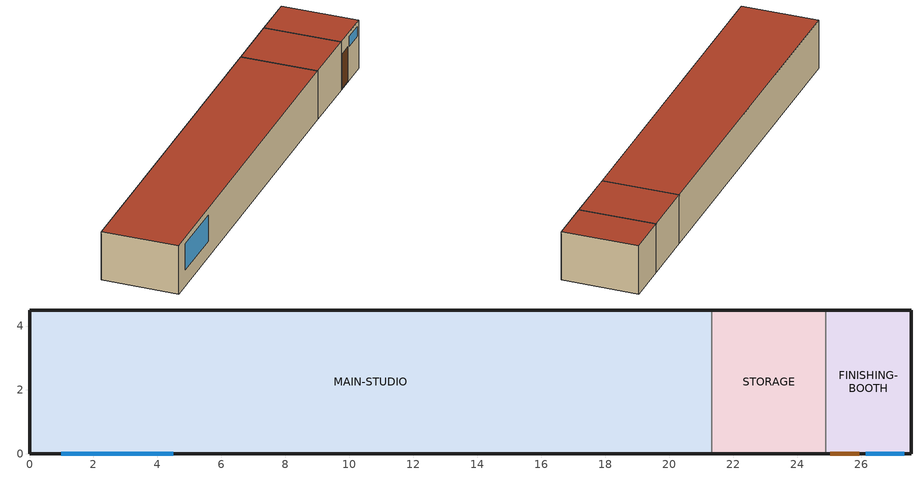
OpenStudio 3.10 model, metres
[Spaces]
MAIN-STUDIO
 floor ground (EW2A05 Opaque Construction): 0,0 0,4.5 21.33,4.5 21.33,0 z0
 wall outside (EW2A05 Opaque Construction): 21.33,4.5 0,4.5 0,0 21.33,0 z0:3
 wall to STORAGE (EW2A05 Opaque Construction): 21.33,0 21.33,4.5 z0:3
 window (EW2A05 Window Construction): 1,0 4.5,0 z1:2.6
 roof outside (EW2A05 Opaque Construction): 21.33,0 21.33,4.5 0,4.5 0,0 z3
STORAGE
 floor ground (EW2A05 Opaque Construction): 21.33,0 21.33,4.5 24.89,4.5 24.89,0 z0
 wall outside (EW2A05 Opaque Construction): 24.89,4.5 21.33,4.5 / 21.33,0 24.89,0 z0:3
 wall to FINISHING-BOOTH (EW2A05 Opaque Construction): 24.89,0 24.89,4.5 z0:3
 roof outside (EW2A05 Opaque Construction): 24.89,0 24.89,4.5 21.33,4.5 21.33,0 z3
FINISHING-BOOTH
 floor ground (EW2A05 Opaque Construction): 24.89,0 24.89,4.5 27.56,4.5 27.56,0 z0
 wall outside (EW2A05 Opaque Construction): 24.89,0 27.56,0 27.56,4.5 24.89,4.5 z0:3
 window (EW2A05 Window Construction): 26.14,0 27.34,0 z2.1:2.7
 door (EW2A05 Door Construction): 25.04,0 25.94,0 z0.05:2.15
 roof outside (EW2A05 Opaque Construction): 27.56,0 27.56,4.5 24.89,4.5 24.89,0 z3
[Building]
EW2A05 Artist Studio
[Material] Roughness=Smooth; Specific Heat {J/kg-K}=900
Name | Thickness {m} | Conductivity {W/m-K} | Density {kg/m3}
EW2A05 Opaque Material | 0.2 | 0.5 | 800
EW2A05 Door Material | 0.05 | 0.2 | 600
[Construction]
EW2A05 Opaque Construction: EW2A05 Opaque Material
EW2A05 Door Construction: EW2A05 Door Material
EW2A05 Window Construction: EW2A05 Glazing
[WindowMaterial:SimpleGlazingSystem]
EW2A05 Glazing: U-Factor {W/m2-K}=2.7; Solar Heat Gain Coefficient=0.45; Visible Transmittance=0.65
[Space]
Name | Thermal Zone | Design Specification Outdoor Air Object
MAIN-STUDIO | MAIN-STUDIO-ZN | MAIN-STUDIO Outdoor Air
STORAGE | STORAGE-ZN | STORAGE Outdoor Air
FINISHING-BOOTH | FINISHING-BOOTH-ZN | HighOutdoorAirBooth
[ThermalZone] Use Ideal Air Loads=No
Name | Thermostat
MAIN-STUDIO-ZN | MAIN-STUDIO Thermostat
STORAGE-ZN | STORAGE Thermostat
FINISHING-BOOTH-ZN | FINISHING-BOOTH Thermostat
[Sizing:Zone] Zone Cooling Design Supply Air Temperature Input Method=SupplyAirTemperature; Zone Cooling Design Supply Air Temperature {C}=14; Zone Cooling Design Supply Air Temperature Difference {deltaC}=11.11; Zone Heating Design Supply Air Temperature Input Method=SupplyAirTemperature; Zone Heating Design Supply Air Temperature {C}=40; Zone Heating Design Supply Air Temperature Difference {deltaC}=11.11; Zone Cooling Design Supply Air Humidity Ratio {kg-H2O/kg-air}=0.0085; Zone Heating Design Supply Air Humidity Ratio {kg-H2O/kg-air}=0.008; Cooling Design Air Flow Method=DesignDay; Heating Design Air Flow Method=DesignDay; Account for Dedicated Outdoor Air System=No; Dedicated Outdoor Air System Control Strategy=NeutralSupplyAir; Dedicated Outdoor Air Low Setpoint Temperature for Design {C}=autosize; Dedicated Outdoor Air High Setpoint Temperature for Design {C}=autosize; Zone Load Sizing Method=Sensible Load Only No Latent Load; Zone Latent Cooling Design Supply Air Humidity Ratio Input Method=HumidityRatioDifference; Zone Cooling Design Supply Air Humidity Ratio Difference {kgWater/kgDryAir}=0.005; Zone Latent Heating Design Supply Air Humidity Ratio Input Method=HumidityRatioDifference; Zone Humidification Design Supply Air Humidity Ratio Difference {kgWater/kgDryAir}=0.005; Sizing Option=Coincident
MAIN-STUDIO-ZN; STORAGE-ZN; FINISHING-BOOTH-ZN
[Zone equipment]
MAIN-STUDIO-ZN: MAIN-STUDIO Ideal Loads
STORAGE-ZN: STORAGE Ideal Loads
FINISHING-BOOTH-ZN: FINISHING-BOOTH Ideal Loads, FinishingBoothExhaustFan
[ThermostatSetpoint:DualSetpoint] Heating Setpoint Temperature Schedule=EW2A05 Heating 20C; Cooling Setpoint Temperature Schedule=EW2A05 Cooling 26C
MAIN-STUDIO Thermostat; STORAGE Thermostat; FINISHING-BOOTH Thermostat
[People:Definition] Number of People Calculation Method=People/Area; Fraction Radiant=0.3
Name | People per Space Floor Area {person/m2}
MAIN-STUDIO People Definition | 0.04
STORAGE People Definition | 0.008
FINISHING-BOOTH People Definition | 0.02
[People] Activity Level Schedule=EW2A05 Activity 120W; Multiplier=1
Name | People Definition | Space or SpaceType | Number of People Schedule
MAIN-STUDIO People | MAIN-STUDIO People Definition | MAIN-STUDIO | Studio Occupancy
STORAGE People | STORAGE People Definition | STORAGE | Storage Occupancy
FINISHING-BOOTH People | FINISHING-BOOTH People Definition | FINISHING-BOOTH | Finishing Booth Occupancy
[Lights:Definition] Design Level Calculation Method=Watts/Area
Name | Watts per Space Floor Area {W/m2}
MAIN-STUDIO Lights Definition | 10
STORAGE Lights Definition | 4
FINISHING-BOOTH Lights Definition | 12
[Lights] Fraction Replaceable=1
Name | Lights Definition | Space or SpaceType | Schedule
MAIN-STUDIO Lights | MAIN-STUDIO Lights Definition | MAIN-STUDIO | StudioDaylightSchedule
STORAGE Lights | STORAGE Lights Definition | STORAGE | Storage Lighting Schedule
FINISHING-BOOTH Lights | FINISHING-BOOTH Lights Definition | FINISHING-BOOTH | Booth Lighting Schedule
[ElectricEquipment:Definition] Design Level Calculation Method=Watts/Area
Name | Watts per Space Floor Area {W/m2}
MAIN-STUDIO Equipment Definition | 5
STORAGE Equipment Definition | 3
FINISHING-BOOTH Equipment Definition | 8
[ElectricEquipment] Schedule=EW2A05 Always On
Name | Electric Equipment Definition | Space or SpaceType
MAIN-STUDIO Equipment | MAIN-STUDIO Equipment Definition | MAIN-STUDIO
STORAGE Equipment | STORAGE Equipment Definition | STORAGE
FINISHING-BOOTH Equipment | FINISHING-BOOTH Equipment Definition | FINISHING-BOOTH
[DesignSpecification:OutdoorAir] Outdoor Air Method=Sum; Outdoor Air Flow per Person {m3/s-person}=0.004
Name | Outdoor Air Flow per Floor Area {m3/s-m2}
MAIN-STUDIO Outdoor Air | 0.003
STORAGE Outdoor Air | 0.001
HighOutdoorAirBooth | 0.015
[Fan:ZoneExhaust]
FinishingBoothExhaustFan: Availability Schedule=FinishingBoothExhaustSchedule; Fan Total Efficiency=0.65; Pressure Rise {Pa}=250; Maximum Flow Rate {m3/s}=0.45; System Availability Manager Coupling Mode=Decoupled
[Schedule:Ruleset]
Name | Default Day Schedule
EW2A05 Always On | EW2A05 Always On Day
EW2A05 Heating 20C | EW2A05 Heating 20C Day
EW2A05 Cooling 26C | EW2A05 Cooling 26C Day
EW2A05 Activity 120W | EW2A05 Activity 120W Day
Studio Occupancy | Studio Occupancy Day
Storage Occupancy | Storage Occupancy Day
Finishing Booth Occupancy | Finishing Booth Occupancy Day
StudioDaylightSchedule | StudioDaylightSchedule Day
Storage Lighting Schedule | Storage Lighting Schedule Day
Booth Lighting Schedule | Booth Lighting Schedule Day
FinishingBoothExhaustSchedule | FinishingBoothExhaustSchedule Day
[Schedule:Day]
EW2A05 Always On Day; FinishingBoothExhaustSchedule Day: 24, 0, 1
EW2A05 Heating 20C Day: 24, 0, 20
EW2A05 Cooling 26C Day: 24, 0, 26
EW2A05 Activity 120W Day: 24, 0, 120
Studio Occupancy Day: 24, 0, 0.55
Storage Occupancy Day: 24, 0, 0.12
Finishing Booth Occupancy Day: 24, 0, 0.35
StudioDaylightSchedule Day: 24, 0, 0.65
Storage Lighting Schedule Day: 24, 0, 0.4
Booth Lighting Schedule Day: 24, 0, 0.8
